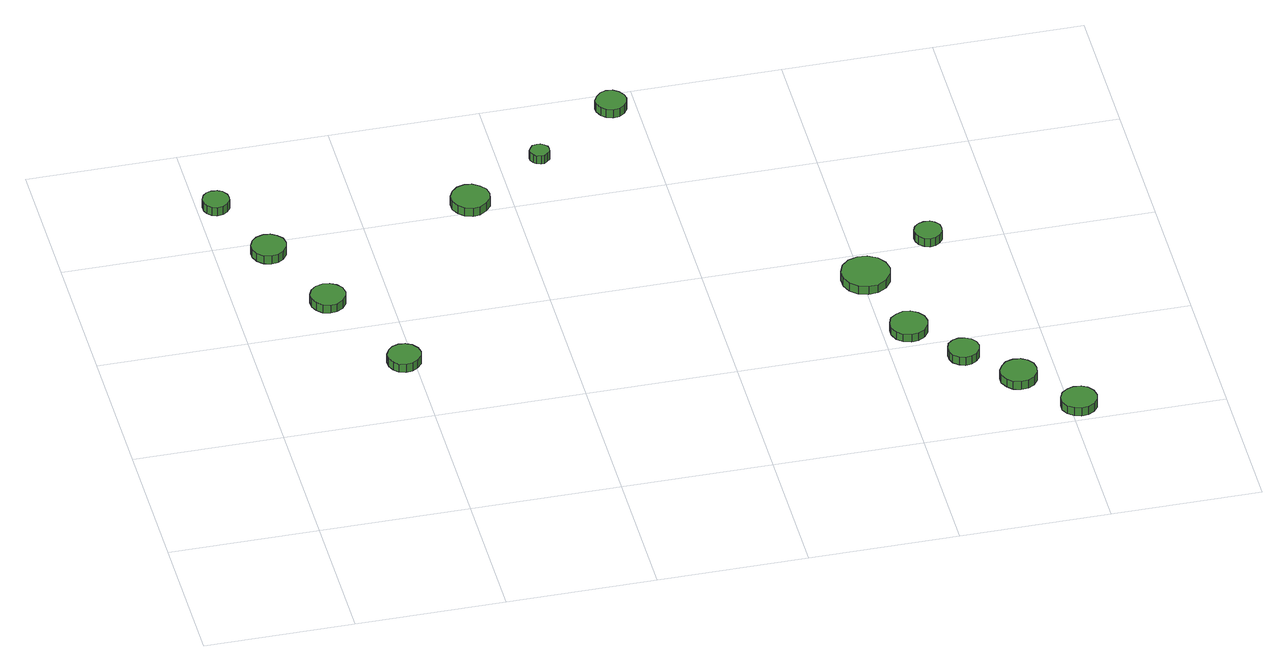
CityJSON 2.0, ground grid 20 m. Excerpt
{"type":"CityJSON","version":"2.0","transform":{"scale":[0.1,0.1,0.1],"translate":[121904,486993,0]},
"CityObjects":{
"tree1":{"type":"SolitaryVegetationObject","attributes":{"function":"something"},"geometry":[{"type":"MultiSurface","lod":"1","boundaries":[[[0,1,2,3,4,5,6,7,8,9,10,11,12,13,14]],[[15,16,17,18,19,20,21,22,23,24,25,26,27,28,29]],[[0,29,28,1]],[[1,28,27,2]],[[2,27,26,3]],[[3,26,25,4]],[[4,25,24,5]],[[5,24,23,6]],[[6,23,22,7]],[[7,22,21,8]],[[8,21,20,9]],[[9,20,19,10]],[[10,19,18,11]],[[11,18,17,12]],[[12,17,16,13]],[[13,16,15,14]],[[14,15,29,0]]]}]},
"tree2":{"type":"SolitaryVegetationObject","attributes":{"function":"something"},"geometry":[{"type":"MultiSurface","lod":"1","boundaries":[[[30,31,32,33,34,35,36,37,38,39,40,41,42,43,44]],[[45,46,47,48,49,50,51,52,53,54,55,56,57,58,59]],[[30,59,58,31]],[[31,58,57,32]],[[32,57,56,33]],[[33,56,55,34]],[[34,55,54,35]],[[35,54,53,36]],[[36,53,52,37]],[[37,52,51,38]],[[38,51,50,39]],[[39,50,49,40]],[[40,49,48,41]],[[41,48,47,42]],[[42,47,46,43]],[[43,46,45,44]],[[44,45,59,30]]]}]},
"tree3":{"type":"SolitaryVegetationObject","attributes":{"function":"something"},"geometry":[{"type":"MultiSurface","lod":"1","boundaries":[[[60,61,62,63,64,65,66,67,68,69,70,71,72,73,74]],[[75,76,77,78,79,80,81,82,83,84,85,86,87,88,89]],[[60,89,88,61]],[[61,88,87,62]],[[62,87,86,63]],[[63,86,85,64]],[[64,85,84,65]],[[65,84,83,66]],[[66,83,82,67]],[[67,82,81,68]],[[68,81,80,69]],[[69,80,79,70]],[[70,79,78,71]],[[71,78,77,72]],[[72,77,76,73]],[[73,76,75,74]],[[74,75,89,60]]]}]},
"tree4":{"type":"SolitaryVegetationObject","attributes":{"function":"something"},"geometry":[{"type":"MultiSurface","lod":"1","boundaries":[[[90,91,92,93,94,95,96,97,98,99,100,101,102,103,104]],[[105,106,107,108,109,110,111,112,113,114,115,116,117,118,119]],[[90,119,118,91]],[[91,118,117,92]],[[92,117,116,93]],[[93,116,115,94]],[[94,115,114,95]],[[95,114,113,96]],[[96,113,112,97]],[[97,112,111,98]],[[98,111,110,99]],[[99,110,109,100]],[[100,109,108,101]],[[101,108,107,102]],[[102,107,106,103]],[[103,106,105,104]],[[104,105,119,90]]]}]},
"tree5":{"type":"SolitaryVegetationObject","attributes":{"function":"something"},"geometry":[{"type":"MultiSurface","lod":"1","boundaries":[[[120,121,122,123,124,125,126,127,128,129,130,131,132,133,134]],[[135,136,137,138,139,140,141,142,143,144,145,146,147,148,149]],[[120,149,148,121]],[[121,148,147,122]],[[122,147,146,123]],[[123,146,145,124]],[[124,145,144,125]],[[125,144,143,126]],[[126,143,142,127]],[[127,142,141,128]],[[128,141,140,129]],[[129,140,139,130]],[[130,139,138,131]],[[131,138,137,132]],[[132,137,136,133]],[[133,136,135,134]],[[134,135,149,120]]]}]},
"tree6":{"type":"SolitaryVegetationObject","attributes":{"function":"something"},"geometry":[{"type":"MultiSurface","lod":"1","boundaries":[[[150,151,152,153,154,155,156,157,158,159,160,161,162,163,164]],[[165,166,167,168,169,170,171,172,173,174,175,176,177,178,179]],[[150,179,178,151]],[[151,178,177,152]],[[152,177,176,153]],[[153,176,175,154]],[[154,175,174,155]],[[155,174,173,156]],[[156,173,172,157]],[[157,172,171,158]],[[158,171,170,159]],[[159,170,169,160]],[[160,169,168,161]],[[161,168,167,162]],[[162,167,166,163]],[[163,166,165,164]],[[164,165,179,150]]]}]},
"tree7":{"type":"SolitaryVegetationObject","attributes":{"function":"something"},"geometry":[{"type":"MultiSurface","lod":"1","boundaries":[[[180,181,182,183,184,185,186,187,188,189,190,191,192,193,194]],[[195,196,197,198,199,200,201,202,203,204,205,206,207,208,209]],[[180,209,208,181]],[[181,208,207,182]],[[182,207,206,183]],[[183,206,205,184]],[[184,205,204,185]],[[185,204,203,186]],[[186,203,202,187]],[[187,202,201,188]],[[188,201,200,189]],[[189,200,199,190]],[[190,199,198,191]],[[191,198,197,192]],[[192,197,196,193]],[[193,196,195,194]],[[194,195,209,180]]]}]},
"tree8":{"type":"SolitaryVegetationObject","attributes":{"function":"something"},"geometry":[{"type":"MultiSurface","lod":"1","boundaries":[[[210,211,212,213,214,215,216,217,218,219,220,221,222,223,224]],[[225,226,227,228,229,230,231,232,233,234,235,236,237,238,239]],[[210,239,238,211]],[[211,238,237,212]],[[212,237,236,213]],[[213,236,235,214]],[[214,235,234,215]],[[215,234,233,216]],[[216,233,232,217]],[[217,232,231,218]],[[218,231,230,219]],[[219,230,229,220]],[[220,229,228,221]],[[221,228,227,222]],[[222,227,226,223]],[[223,226,225,224]],[[224,225,239,210]]]}]},
"tree9":{"type":"SolitaryVegetationObject","attributes":{"function":"something"},"geometry":[{"type":"MultiSurface","lod":"1","boundaries":[[[240,241,242,243,244,245,246,247,248,249,250,251,252,253,254]],[[255,256,257,258,259,260,261,262,263,264,265,266,267,268,269]],[[240,269,268,241]],[[241,268,267,242]],[[242,267,266,243]],[[243,266,265,244]],[[244,265,264,245]],[[245,264,263,246]],[[246,263,262,247]],[[247,262,261,248]],[[248,261,260,249]],[[249,260,259,250]],[[250,259,258,251]],[[251,258,257,252]],[[252,257,256,253]],[[253,256,255,254]],[[254,255,269,240]]]}]},
"tree10":{"type":"SolitaryVegetationObject","attributes":{"function":"something"},"geometry":[{"type":"MultiSurface","lod":"1","boundaries":[[[270,271,272,273,274,275,276,277,278,279,280,281,282,283,284]],[[285,286,287,288,289,290,291,292,293,294,295,296,297,298,299]],[[270,299,298,271]],[[271,298,297,272]],[[272,297,296,273]],[[273,296,295,274]],[[274,295,294,275]],[[275,294,293,276]],[[276,293,292,277]],[[277,292,291,278]],[[278,291,290,279]],[[279,290,289,280]],[[280,289,288,281]],[[281,288,287,282]],[[282,287,286,283]],[[283,286,285,284]],[[284,285,299,270]]]}]},
"tree11":{"type":"SolitaryVegetationObject","attributes":{"function":"something"},"geometry":[{"type":"MultiSurface","lod":"1","boundaries":[[[300,301,302,303,304,305,306,307,308,309,310,311,312,313,314]],[[315,316,317,318,319,320,321,322,323,324,325,326,327,328,329]],[[300,329,328,301]],[[301,328,327,302]],[[302,327,326,303]],[[303,326,325,304]],[[304,325,324,305]],[[305,324,323,306]],[[306,323,322,307]],[[307,322,321,308]],[[308,321,320,309]],[[309,320,319,310]],[[310,319,318,311]],[[311,318,317,312]],[[312,317,316,313]],[[313,316,315,314]],[[314,315,329,300]]]}]},
"tree12":{"type":"SolitaryVegetationObject","attributes":{"function":"something"},"geometry":[{"type":"MultiSurface","lod":"1","boundaries":[[[330,331,332,333,334,335,336,337,338,339,340,341,342,343,344]],[[345,346,347,348,349,350,351,352,353,354,355,356,357,358,359]],[[330,359,358,331]],[[331,358,357,332]],[[332,357,356,333]],[[333,356,355,334]],[[334,355,354,335]],[[335,354,353,336]],[[336,353,352,337]],[[337,352,351,338]],[[338,351,350,339]],[[339,350,349,340]],[[340,349,348,341]],[[341,348,347,342]],[[342,347,346,343]],[[343,346,345,344]],[[344,345,359,330]]]}]},
"tree13":{"type":"SolitaryVegetationObject","attributes":{"function":"something"},"geometry":[{"type":"MultiSurface","lod":"1","boundaries":[[[360,361,362,363,364,365,366,367,368,369,370,371,372,373,374]],[[375,376,377,378,379,380,381,382,383,384,385,386,387,388,389]],[[360,389,388,361]],[[361,388,387,362]],[[362,387,386,363]],[[363,386,385,364]],[[364,385,384,365]],[[365,384,383,366]],[[366,383,382,367]],[[367,382,381,368]],[[368,381,380,369]],[[369,380,379,370]],[[370,379,378,371]],[[371,378,377,372]],[[372,377,376,373]],[[373,376,375,374]],[[374,375,389,360]]]}]}
},
"vertices":[
[41,680,20],[40,687,20],[35,694,20],[29,697,20],[21,698,20],[14,696,20],[9,691,20],[6,684,20],[6,676,20],[9,670,20],[14,664,20],[21,662,20],[29,663,20],[35,667,20],[40,673,20],[40,673,7],[35,667,7],[29,663,7],[21,662,7],[14,664,7],[9,670,7],[6,676,7],[6,684,7],[9,691,7],[14,696,7],[21,698,7],[29,697,7],[35,694,7],[40,687,7],[41,680,7],
[92,576,16],[90,586,16],[84,593,16],[76,598,16],[67,599,16],[57,596,16],[50,590,16],[46,581,16],[46,572,16],[50,563,16],[57,556,16],[67,553,16],[76,554,16],[84,559,16],[90,567,16],[90,567,3],[84,559,3],[76,554,3],[67,553,3],[57,556,3],[50,563,3],[46,572,3],[46,581,3],[50,590,3],[57,596,3],[67,599,3],[76,598,3],[84,593,3],[90,586,3],[92,576,3],
[143,460,15],[141,470,15],[135,477,15],[127,482,15],[118,483,15],[108,480,15],[101,474,15],[97,465,15],[97,455,15],[101,447,15],[108,440,15],[118,437,15],[127,438,15],[135,443,15],[141,451,15],[141,451,2],[135,443,2],[127,438,2],[118,437,2],[108,440,2],[101,447,2],[97,455,2],[97,465,2],[101,474,2],[108,480,2],[118,483,2],[127,482,2],[135,477,2],[141,470,2],[143,460,2],
[209,316,15],[207,325,15],[201,333,15],[193,337,15],[184,338,15],[175,335,15],[169,329,15],[165,321,15],[165,312,15],[169,303,15],[175,297,15],[184,294,15],[193,295,15],[201,300,15],[207,307,15],[207,307,2],[201,300,2],[193,295,2],[184,294,2],[175,297,2],[169,303,2],[165,312,2],[165,321,2],[169,329,2],[175,335,2],[184,338,2],[193,337,2],[201,333,2],[207,325,2],[209,316,2],
[370,615,17],[368,625,17],[361,633,17],[352,639,17],[342,640,17],[332,637,17],[324,630,17],[319,620,17],[319,609,17],[324,600,17],[332,592,17],[342,589,17],[352,590,17],[361,596,17],[368,604,17],[368,604,4],[361,596,4],[352,590,4],[342,589,4],[332,592,4],[324,600,4],[319,609,4],[319,620,4],[324,630,4],[332,637,4],[342,640,4],[352,639,4],[361,633,4],[368,625,4],[370,615,4],
[467,691,15],[466,696,15],[462,700,15],[458,703,15],[453,703,15],[447,702,15],[444,698,15],[441,693,15],[441,688,15],[444,683,15],[447,680,15],[453,678,15],[458,678,15],[462,681,15],[466,685,15],[466,685,2],[462,681,2],[458,678,2],[453,678,2],[447,680,2],[444,683,2],[441,688,2],[441,693,2],[444,698,2],[447,702,2],[453,703,2],[458,703,2],[462,700,2],[466,696,2],[467,691,2],
[588,771,15],[586,779,15],[581,786,15],[574,791,15],[565,792,15],[557,789,15],[551,783,15],[547,775,15],[547,767,15],[551,759,15],[557,753,15],[565,750,15],[574,751,15],[581,756,15],[586,763,15],[586,763,2],[581,756,2],[574,751,2],[565,750,2],[557,753,2],[551,759,2],[547,767,2],[547,775,2],[551,783,2],[557,789,2],[565,792,2],[574,791,2],[581,786,2],[586,779,2],[588,771,2],
[859,232,14],[857,242,14],[851,250,14],[842,256,14],[832,257,14],[822,253,14],[814,247,14],[810,237,14],[810,227,14],[814,217,14],[822,210,14],[832,207,14],[842,208,14],[851,213,14],[857,222,14],[857,222,2],[851,213,2],[842,208,2],[832,207,2],[822,210,2],[814,217,2],[810,227,2],[810,237,2],[814,247,2],[822,253,2],[832,257,2],[842,256,2],[851,250,2],[857,242,2],[859,232,2],
[837,348,15],[834,361,15],[826,372,15],[814,379,15],[801,380,15],[788,376,15],[778,367,15],[773,354,15],[773,341,15],[778,329,15],[788,320,15],[801,316,15],[814,317,15],[826,324,15],[834,335,15],[834,335,2],[826,324,2],[814,317,2],[801,316,2],[788,320,2],[778,329,2],[773,341,2],[773,354,2],[778,367,2],[788,376,2],[801,380,2],[814,379,2],[826,372,2],[834,361,2],[837,348,2],
[912,166,14],[910,174,14],[905,181,14],[897,185,14],[889,186,14],[881,184,14],[874,178,14],[871,170,14],[871,162,14],[874,154,14],[881,148,14],[889,145,14],[897,146,14],[905,150,14],[910,157,14],[910,157,1],[905,150,1],[897,146,1],[889,145,1],[881,148,1],[874,154,1],[871,162,1],[871,170,1],[874,178,1],[881,184,1],[889,186,1],[897,185,1],[905,181,1],[910,174,1],[912,166,1],
[973,102,15],[971,112,15],[965,120,15],[957,125,15],[947,126,15],[937,123,15],[930,116,15],[925,107,15],[925,97,15],[930,88,15],[937,81,15],[947,78,15],[957,79,15],[965,84,15],[971,92,15],[971,92,2],[965,84,2],[957,79,2],[947,78,2],[937,81,2],[930,88,2],[925,97,2],[925,107,2],[930,116,2],[937,123,2],[947,126,2],[957,125,2],[965,120,2],[971,112,2],[973,102,2],
[1035,27,17],[1033,37,17],[1027,45,17],[1019,49,17],[1009,50,17],[1000,47,17],[992,41,17],[988,32,17],[988,22,17],[992,13,17],[1000,7,17],[1009,4,17],[1019,5,17],[1027,10,17],[1033,17,17],[1033,17,4],[1027,10,4],[1019,5,4],[1009,4,4],[1000,7,4],[992,13,4],[988,22,4],[988,32,4],[992,41,4],[1000,47,4],[1009,50,4],[1019,49,4],[1027,45,4],[1033,37,4],[1035,27,4],
[921,415,14],[920,423,14],[915,429,14],[909,433,14],[901,433,14],[894,431,14],[888,426,14],[885,419,14],[885,411,14],[888,404,14],[894,399,14],[901,396,14],[909,397,14],[915,401,14],[920,407,14],[920,407,1],[915,401,1],[909,397,1],[901,396,1],[894,399,1],[888,404,1],[885,411,1],[885,419,1],[888,426,1],[894,431,1],[901,433,1],[909,433,1],[915,429,1],[920,423,1],[921,415,1]
]}
